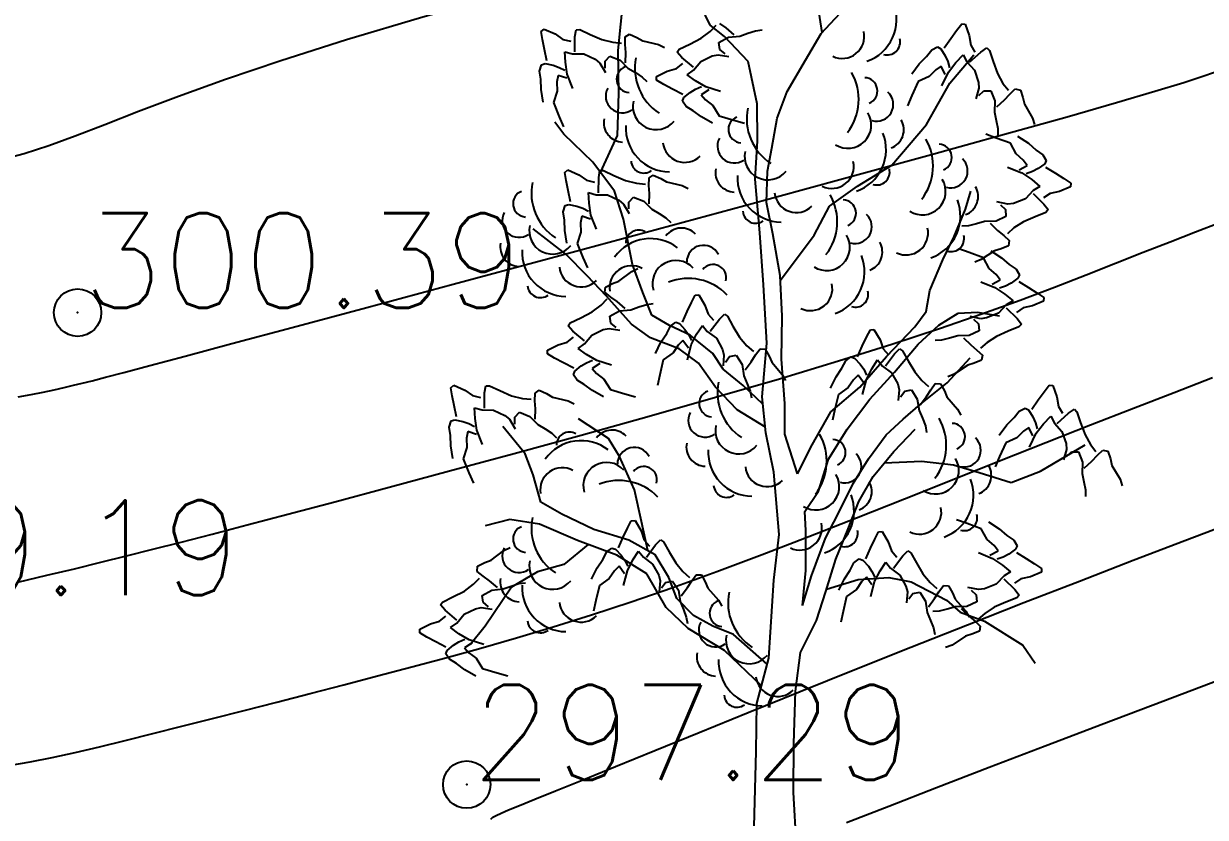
# Model space of a CAD drawing. Header units: millimetres. Extents: x 524954 to 526204, y 9523489 to 9524010.
# Drawn here: x 526040 to 526052.46, y 9523804.61 to 9523812.98 of the extents above; entities that cross this region are included whole.
import ezdxf

# ---------------------------------------------------------------- set-up
doc = ezdxf.new("R2010")
doc.units = ezdxf.units.MM
doc.header["$PDMODE"] = 32
doc.header["$PDSIZE"] = 0.5
doc.linetypes.add('ACAD_ISO12W100', pattern=[21, 12, -3, 0, -3, 0, -3])
for name, color, linetype in [('Arbre', 34, 'ACAD_ISO12W100'), ('CN_01_00', 3, 'Continuous'), ('CN_02_00', 4, 'Continuous'), ('CN_10_00', 1, 'Continuous'), ('TopoAlt', 3, 'Continuous'), ('TOPOJIS', 7, 'Continuous')]:
    doc.layers.add(name, color=color, linetype=linetype)
doc.styles.add('Simplex 1.0', font='Simplex.shx', dxfattribs={"width": 0.99, "height": 1})

# ---------------------------------------------------------------- blocks, each defined once
blk = doc.blocks.new('TCPOINT M')
at = {"color": 0}
blk.add_point((0, 0), dxfattribs=at)
at = {"layer": 'TopoAlt', "style": 'Simplex 1.0', "width": 0.99}
blk.add_attdef('ALT', (0.15, 0.15), '', height=1, dxfattribs=at)
blk = doc.blocks.new('v088')
at = {"linetype": 'Continuous'}
for p, q in [((0.345, 10.122), (0.269, 10.614)), ((-1.806, 9.931), (-1.749, 10.491)), ((-0.835, 10.2), (-0.991, 10.52)), ((0.336, 10.112), (0.634, 10.429)), ((-0.683, 10.078), (-0.835, 10.2)), ((0.168, 9.829), (0.336, 10.112)), ((-0.435, 9.816), (-0.683, 10.078)), ((-1.797, 9.483), (-1.806, 9.931)), ((1.69, 9.587), (1.945, 9.885)), ((-0.339, 9.37), (-0.435, 9.816)), ((-0.025, 9.501), (0.168, 9.829)), ((-1.812, 9.035), (-1.797, 9.483)), ((-0.131, 9.219), (-0.025, 9.501)), ((1.444, 9.153), (1.69, 9.587)), ((-0.337, 8.979), (-0.339, 9.37)), ((-0.186, 8.901), (-0.131, 9.219)), ((-2.378, 9.048), (-2.474, 9.177)), ((1.08, 8.722), (1.444, 9.153)), ((-2.074, 8.756), (-2.378, 9.048)), ((-1.992, 8.647), (-1.812, 9.035)), ((-0.36, 8.574), (-0.337, 8.979)), ((-0.231, 8.658), (-0.186, 8.901)), ((-1.843, 8.45), (-2.074, 8.756)), ((0.718, 8.503), (1.08, 8.722)), ((-0.243, 8.328), (-0.231, 8.658)), ((-0.311, 8.009), (-0.36, 8.574)), ((0.424, 8.292), (0.718, 8.503)), ((-1.75, 8.153), (-1.843, 8.45)), ((1.855, 8.26), (1.913, 8.447)), ((-0.174, 8), (-0.243, 8.328)), ((0.262, 7.984), (0.424, 8.292)), ((1.736, 7.971), (1.855, 8.26)), ((-1.653, 7.676), (-1.75, 8.153)), ((-2.358, 7.786), (-2.7, 8.052)), ((-0.274, 7.463), (-0.311, 8.009)), ((-0.096, 7.56), (-0.174, 8)), ((-0.093, 7.509), (0.262, 7.984)), ((1.617, 7.726), (1.736, 7.971)), ((-2.129, 7.554), (-2.358, 7.786)), ((1.481, 7.4), (1.617, 7.726)), ((-1.547, 7.38), (-1.653, 7.676)), ((-1.932, 7.347), (-2.129, 7.554)), ((-0.075, 7.131), (-0.096, 7.56)), ((-1.449, 7.14), (-1.547, 7.38)), ((-0.237, 6.848), (-0.274, 7.463)), ((1.442, 7.181), (1.481, 7.4)), ((-1.665, 7.048), (-1.932, 7.347)), ((-1.266, 7.031), (-1.449, 7.14)), ((-0.084, 6.677), (-0.075, 7.131)), ((1.321, 7.017), (1.442, 7.181)), ((1.575, 7.035), (1.778, 7.163)), ((1.778, 7.163), (1.983, 7.174)), ((1.983, 7.174), (2.214, 7.135)), ((-1.463, 6.903), (-1.665, 7.048)), ((-1.047, 6.93), (-1.266, 7.031)), ((1.023, 6.706), (1.321, 7.017)), ((1.356, 6.837), (1.575, 7.035)), ((-1.162, 6.785), (-1.463, 6.903)), ((-0.806, 6.736), (-1.047, 6.93)), ((-0.96, 6.634), (-1.162, 6.785)), ((-0.697, 6.571), (-0.806, 6.736)), ((-0.287, 6.281), (-0.237, 6.848)), ((1.107, 6.54), (1.356, 6.837)), ((-0.78, 6.382), (-0.96, 6.634)), ((-0.049, 6.211), (-0.084, 6.677)), ((0.743, 6.383), (1.023, 6.706)), ((1.663, 6.427), (1.906, 6.693)), ((-0.488, 6.401), (-0.697, 6.571)), ((0.846, 6.255), (1.107, 6.54)), ((-0.551, 6.145), (-0.78, 6.382)), ((-0.279, 6.204), (-0.488, 6.401)), ((0.438, 6.122), (0.743, 6.383)), ((1.381, 6.204), (1.663, 6.427)), ((-0.248, 5.902), (-0.287, 6.281)), ((0.61, 5.939), (0.846, 6.255)), ((-0.254, 5.961), (-0.551, 6.145)), ((-0.049, 5.888), (-0.049, 6.211)), ((0.24, 5.776), (0.438, 6.122)), ((1.198, 6.044), (1.381, 6.204)), ((-1.907, 5.843), (-2.222, 6.048)), ((1.021, 5.879), (1.198, 6.044)), ((-2.787, 5.681), (-3.023, 5.969)), ((-0.165, 5.487), (-0.248, 5.902)), ((0.085, 5.468), (-0.049, 5.888)), ((0.411, 5.624), (0.61, 5.939)), ((0.834, 5.626), (1.021, 5.879)), ((1.1, 5.706), (1.325, 5.941)), ((-1.791, 5.652), (-1.907, 5.843)), ((0.085, 5.468), (0.24, 5.776)), ((2.646, 5.496), (3.119, 5.774)), ((-2.701, 5.459), (-2.787, 5.681)), ((-1.635, 5.301), (-1.791, 5.652)), ((0.306, 5.286), (0.411, 5.624)), ((0.671, 5.368), (0.834, 5.626)), ((0.881, 5.441), (1.1, 5.706)), ((-0.107, 4.829), (-0.165, 5.487)), ((1.001, 5.586), (1.394, 5.601)), ((1.394, 5.601), (1.731, 5.564)), ((1.731, 5.564), (2, 5.483)), ((2, 5.483), (2.338, 5.378)), ((2.338, 5.378), (2.646, 5.496)), ((-2.621, 5.169), (-2.701, 5.459)), ((0.51, 5.041), (0.671, 5.368)), ((0.731, 5.176), (0.881, 5.441)), ((-1.559, 4.967), (-1.635, 5.301)), ((0.161, 5.071), (0.306, 5.286)), ((-2.4, 5.043), (-2.621, 5.169)), ((0.619, 4.888), (0.731, 5.176)), ((-2.946, 4.988), (-3.206, 4.92)), ((-2.634, 4.938), (-2.946, 4.988)), ((-2.061, 4.882), (-2.4, 5.043)), ((0.172, 4.872), (0.161, 5.071)), ((0.379, 4.79), (0.51, 5.041)), ((-2.233, 4.766), (-2.634, 4.938)), ((-1.692, 4.771), (-2.061, 4.882)), ((-1.492, 4.659), (-1.559, 4.967)), ((0.174, 4.45), (0.172, 4.872)), ((0.489, 4.568), (0.619, 4.888)), ((-1.819, 4.613), (-2.233, 4.766)), ((-1.415, 4.615), (-1.692, 4.771)), ((-0.166, 4.349), (-0.107, 4.829)), ((0.231, 4.395), (0.379, 4.79)), ((-2.123, 4.725), (-2.377, 4.514)), ((-1.504, 4.415), (-1.819, 4.613)), ((-1.273, 4.376), (-1.415, 4.615)), ((-2.377, 4.514), (-2.655, 4.434)), ((0.384, 4.23), (0.489, 4.568)), ((-2.655, 4.434), (-2.931, 4.273)), ((-1.298, 4.058), (-1.504, 4.415)), ((-1.188, 4.154), (-1.273, 4.376)), ((0.138, 4.082), (0.174, 4.45)), ((0.138, 4.082), (0.231, 4.395)), ((0.724, 4.355), (1.047, 4.375)), ((1.047, 4.375), (1.284, 4.33)), ((-2.931, 4.273), (-3.209, 3.863)), ((-0.217, 3.527), (-0.166, 4.349)), ((0.391, 4.253), (0.724, 4.355)), ((1.284, 4.33), (1.655, 4.138)), ((-1.01, 3.977), (-1.188, 4.154)), ((0.285, 3.923), (0.384, 4.23)), ((1.655, 4.138), (1.8, 4.011)), ((-1.069, 3.839), (-1.298, 4.058)), ((1.8, 4.011), (2.057, 3.917)), ((-3.209, 3.863), (-3.367, 3.667)), ((-0.808, 3.863), (-1.01, 3.977)), ((-0.589, 3.774), (-0.808, 3.863)), ((0.118, 3.584), (0.285, 3.923)), ((2.057, 3.917), (2.461, 3.664)), ((-0.685, 3.605), (-1.069, 3.839)), ((-0.234, 3.461), (-0.589, 3.774)), ((2.461, 3.664), (2.589, 3.474)), ((-0.294, 3.234), (-0.685, 3.605)), ((-0.344, 3.046), (-0.217, 3.527)), ((0.064, 3.179), (0.118, 3.584)), ((0.045, 2.625), (0.064, 3.179)), ((-0.352, 2.542), (-0.344, 3.046)), ((0.043, 2.109), (0.045, 2.625)), ((-0.373, 1.752), (-0.352, 2.542)), ((0.102, 1.053), (0.043, 2.109))]:
    blk.add_line(p, q, dxfattribs=at)
at = {"color": 3, "linetype": 'Continuous'}
for p, q in [((-0.666, 10.169), (-0.735, 10.218)), ((-2.616, 10.132), (-2.587, 10.158)), ((-2.603, 10.046), (-2.616, 10.132)), ((-2.587, 10.158), (-2.471, 10.107)), ((-2.471, 10.107), (-2.388, 10.049)), ((-2.261, 10.077), (-2.249, 10.151)), ((-2.249, 10.151), (-2.211, 10.152)), ((-2.211, 10.152), (-2.101, 10.101)), ((-2.101, 10.101), (-1.977, 10.047)), ((-1.73, 10.074), (-1.685, 10.105)), ((-1.685, 10.105), (-1.608, 10.069)), ((-0.931, 10.06), (-0.836, 10.131)), ((-0.836, 10.131), (-0.771, 10.198)), ((-0.583, 10.098), (-0.666, 10.169)), ((-0.523, 10.083), (-0.438, 10.113)), ((-0.438, 10.113), (-0.356, 10.14)), ((-0.356, 10.14), (-0.287, 10.149)), ((1.7, 10.058), (1.762, 10.142)), ((1.762, 10.142), (1.816, 10.212)), ((1.816, 10.212), (1.854, 10.208)), ((1.854, 10.208), (1.896, 10.089)), ((-2.583, 9.943), (-2.603, 10.046)), ((-2.388, 10.049), (-2.306, 10.03)), ((-2.264, 9.917), (-2.261, 10.077)), ((-1.977, 10.047), (-1.862, 10.018)), ((-1.862, 10.018), (-1.769, 10.01)), ((-1.731, 9.995), (-1.73, 10.074)), ((-1.725, 9.911), (-1.731, 9.995)), ((-1.608, 10.069), (-1.547, 10.033)), ((-1.547, 10.033), (-1.382, 9.994)), ((-1.382, 9.994), (-1.316, 9.963)), ((-1.161, 9.945), (-1.051, 9.998)), ((-1.051, 9.998), (-0.931, 10.06)), ((-0.743, 10.015), (-0.642, 10.071)), ((-0.734, 9.943), (-0.743, 10.015)), ((-0.642, 10.071), (-0.523, 10.083)), ((1.5, 9.939), (1.562, 9.969)), ((1.562, 9.969), (1.596, 9.95)), ((1.631, 9.958), (1.7, 10.058)), ((1.896, 10.089), (1.912, 9.989)), ((1.912, 9.989), (1.954, 9.915)), ((-2.558, 9.824), (-2.583, 9.943)), ((-2.368, 9.919), (-2.288, 9.897)), ((-2.362, 9.808), (-2.368, 9.919)), ((-2.288, 9.897), (-2.168, 9.895)), ((-2.168, 9.895), (-2.047, 9.839)), ((-1.943, 9.82), (-1.893, 9.873)), ((-1.893, 9.873), (-1.786, 9.83)), ((-1.728, 9.802), (-1.725, 9.911)), ((-1.184, 9.915), (-1.161, 9.945)), ((-1.134, 9.859), (-1.184, 9.915)), ((-1.012, 9.755), (-1.134, 9.859)), ((-0.934, 9.816), (-0.814, 9.874)), ((-0.814, 9.874), (-0.753, 9.886)), ((-0.753, 9.886), (-0.639, 9.87)), ((-0.677, 9.896), (-0.734, 9.943)), ((1.369, 9.792), (1.446, 9.869)), ((1.446, 9.869), (1.5, 9.939)), ((1.596, 9.95), (1.643, 9.877)), ((1.643, 9.877), (1.669, 9.815)), ((1.754, 9.804), (1.831, 9.885)), ((1.831, 9.885), (1.869, 9.812)), ((1.9, 9.808), (2.019, 9.915)), ((2.019, 9.915), (2.081, 9.958)), ((2.081, 9.958), (2.108, 9.931)), ((2.108, 9.931), (2.146, 9.815)), ((-2.634, 9.715), (-2.614, 9.781)), ((-2.614, 9.781), (-2.576, 9.793)), ((-2.576, 9.793), (-2.492, 9.777)), ((-2.492, 9.777), (-2.428, 9.754)), ((-2.428, 9.754), (-2.368, 9.723)), ((-2.342, 9.683), (-2.362, 9.808)), ((-2.047, 9.839), (-2, 9.799)), ((-2, 9.799), (-1.94, 9.7)), ((-1.944, 9.746), (-1.943, 9.82)), ((-1.786, 9.83), (-1.702, 9.745)), ((-1.702, 9.745), (-1.624, 9.699)), ((-1.289, 9.715), (-1.192, 9.743)), ((-1.192, 9.743), (-1.125, 9.794)), ((-1.079, 9.676), (-1.011, 9.724)), ((-1.011, 9.724), (-0.934, 9.816)), ((1.289, 9.685), (1.369, 9.792)), ((1.542, 9.727), (1.473, 9.658)), ((1.6, 9.765), (1.542, 9.727)), ((1.643, 9.677), (1.6, 9.765)), ((1.669, 9.815), (1.689, 9.75)), ((1.677, 9.704), (1.754, 9.804)), ((1.869, 9.812), (1.95, 9.723)), ((1.95, 9.723), (1.993, 9.596)), ((2.146, 9.815), (2.193, 9.689)), ((-2.621, 9.629), (-2.634, 9.715)), ((-2.617, 9.52), (-2.621, 9.629)), ((-2.439, 9.669), (-2.451, 9.601)), ((-2.451, 9.601), (-2.448, 9.503)), ((-2.346, 9.639), (-2.439, 9.669)), ((-2.283, 9.532), (-2.342, 9.683)), ((-1.624, 9.699), (-1.552, 9.652)), ((-1.552, 9.652), (-1.502, 9.604)), ((-1.402, 9.657), (-1.289, 9.715)), ((-1.401, 9.619), (-1.402, 9.657)), ((-1.325, 9.574), (-1.401, 9.619)), ((-0.989, 9.611), (-1.079, 9.676)), ((-0.88, 9.547), (-0.989, 9.611)), ((1.358, 9.604), (1.292, 9.458)), ((1.473, 9.658), (1.358, 9.604)), ((1.608, 9.558), (1.677, 9.704)), ((1.993, 9.596), (1.996, 9.535)), ((2.193, 9.689), (2.25, 9.585)), ((-2.595, 9.387), (-2.617, 9.52)), ((-2.448, 9.503), (-2.488, 9.382)), ((-1.233, 9.524), (-1.325, 9.574)), ((-1.125, 9.469), (-1.233, 9.524)), ((-1.113, 9.435), (-1.047, 9.49)), ((-1.047, 9.49), (-0.989, 9.525)), ((-0.989, 9.525), (-0.927, 9.553)), ((-0.848, 9.516), (-0.931, 9.463)), ((-0.726, 9.498), (-0.88, 9.547)), ((1.996, 9.535), (1.966, 9.423)), ((1.996, 9.458), (2.05, 9.508)), ((2.05, 9.508), (2.123, 9.508)), ((2.123, 9.508), (2.166, 9.4)), ((2.25, 9.585), (2.308, 9.512)), ((2.266, 9.412), (2.323, 9.473)), ((2.323, 9.473), (2.381, 9.527)), ((2.381, 9.527), (2.435, 9.515)), ((2.435, 9.515), (2.462, 9.435)), ((-2.488, 9.382), (-2.427, 9.234)), ((-1.128, 9.398), (-1.113, 9.435)), ((-1.089, 9.341), (-1.128, 9.398)), ((-0.931, 9.463), (-0.885, 9.411)), ((-0.885, 9.411), (-0.807, 9.351)), ((-0.807, 9.351), (-0.739, 9.244)), ((1.292, 9.458), (1.246, 9.35)), ((2.166, 9.4), (2.162, 9.281)), ((2.185, 9.338), (2.266, 9.412)), ((2.462, 9.435), (2.477, 9.365)), ((2.477, 9.365), (2.562, 9.219)), ((-2.427, 9.234), (-2.38, 9.127)), ((-1.014, 9.297), (-1.089, 9.341)), ((-0.927, 9.231), (-1.014, 9.297)), ((-0.81, 9.165), (-0.927, 9.231)), ((-0.739, 9.244), (-0.586, 9.198)), ((2.162, 9.281), (2.181, 9.192)), ((2.562, 9.219), (2.585, 9.15)), ((-0.586, 9.198), (-0.473, 9.166)), ((2.181, 9.192), (2.196, 9.108)), ((2.196, 9.108), (2.196, 9.038)), ((2.18, 9.009), (2.07, 9.048)), ((2.33, 8.953), (2.18, 9.009)), ((2.406, 9.027), (2.519, 8.953)), ((2.391, 8.841), (2.33, 8.953)), ((2.519, 8.953), (2.601, 8.881)), ((2.601, 8.881), (2.673, 8.832)), ((2.465, 8.776), (2.391, 8.841)), ((2.421, 8.673), (2.507, 8.721)), ((2.507, 8.721), (2.465, 8.776)), ((2.691, 8.737), (2.621, 8.686)), ((2.673, 8.832), (2.708, 8.773)), ((2.708, 8.773), (2.691, 8.737)), ((-2.366, 8.647), (-2.337, 8.672)), ((-2.353, 8.56), (-2.366, 8.647)), ((-2.337, 8.672), (-2.221, 8.621)), ((-2.221, 8.621), (-2.138, 8.563)), ((-2.011, 8.592), (-1.999, 8.665)), ((-1.999, 8.665), (-1.961, 8.666)), ((-1.961, 8.666), (-1.851, 8.615)), ((-1.851, 8.615), (-1.727, 8.562)), ((-1.48, 8.588), (-1.435, 8.619)), ((-1.435, 8.619), (-1.357, 8.583)), ((2.3, 8.701), (2.45, 8.641)), ((2.45, 8.641), (2.555, 8.57)), ((2.561, 8.655), (2.497, 8.632)), ((2.621, 8.686), (2.561, 8.655)), ((2.701, 8.703), (2.805, 8.64)), ((2.805, 8.64), (2.893, 8.584)), ((-2.333, 8.457), (-2.353, 8.56)), ((-2.138, 8.563), (-2.056, 8.544)), ((-2.014, 8.431), (-2.011, 8.592)), ((-1.727, 8.562), (-1.612, 8.532)), ((-1.612, 8.532), (-1.519, 8.524)), ((-1.481, 8.509), (-1.48, 8.588)), ((-1.475, 8.425), (-1.481, 8.509)), ((-1.357, 8.583), (-1.297, 8.547)), ((-1.297, 8.547), (-1.132, 8.508)), ((-1.132, 8.508), (-1.066, 8.477)), ((2.555, 8.57), (2.64, 8.498)), ((2.64, 8.498), (2.57, 8.455)), ((2.964, 8.496), (2.848, 8.446)), ((2.893, 8.584), (2.966, 8.534)), ((2.966, 8.534), (2.964, 8.496)), ((-2.308, 8.338), (-2.333, 8.457)), ((-2.118, 8.433), (-2.038, 8.411)), ((-2.112, 8.322), (-2.118, 8.433)), ((-2.038, 8.411), (-1.918, 8.409)), ((-1.918, 8.409), (-1.797, 8.353)), ((-1.797, 8.353), (-1.75, 8.313)), ((-1.693, 8.334), (-1.643, 8.387)), ((-1.643, 8.387), (-1.536, 8.344)), ((-1.478, 8.316), (-1.475, 8.425)), ((2.487, 8.369), (2.362, 8.319)), ((2.57, 8.455), (2.487, 8.369)), ((2.568, 8.425), (2.683, 8.312)), ((2.749, 8.424), (2.679, 8.378)), ((2.848, 8.446), (2.749, 8.424)), ((-2.384, 8.23), (-2.364, 8.296)), ((-2.371, 8.143), (-2.384, 8.23)), ((-2.364, 8.296), (-2.326, 8.308)), ((-2.326, 8.308), (-2.242, 8.291)), ((-2.242, 8.291), (-2.178, 8.268)), ((-2.178, 8.268), (-2.118, 8.237)), ((-2.092, 8.197), (-2.112, 8.322)), ((-1.75, 8.313), (-1.69, 8.215)), ((-1.694, 8.261), (-1.693, 8.334)), ((-1.536, 8.344), (-1.452, 8.259)), ((-1.452, 8.259), (-1.374, 8.213)), ((2.301, 8.311), (2.188, 8.335)), ((2.225, 8.306), (2.278, 8.256)), ((2.278, 8.256), (2.282, 8.183)), ((2.362, 8.319), (2.301, 8.311)), ((2.704, 8.225), (2.591, 8.179)), ((2.683, 8.312), (2.729, 8.254)), ((2.729, 8.254), (2.704, 8.225)), ((-2.367, 8.034), (-2.371, 8.143)), ((-2.189, 8.184), (-2.201, 8.115)), ((-2.201, 8.115), (-2.198, 8.017)), ((-2.096, 8.154), (-2.189, 8.184)), ((-2.033, 8.047), (-2.092, 8.197)), ((-1.374, 8.213), (-1.302, 8.166)), ((-1.302, 8.166), (-1.252, 8.118)), ((1.971, 8.105), (1.888, 8.085)), ((2.058, 8.13), (1.971, 8.105)), ((2.178, 8.134), (2.058, 8.13)), ((2.117, 8.111), (2.195, 8.035)), ((2.282, 8.183), (2.178, 8.134)), ((2.467, 8.125), (2.367, 8.061)), ((2.591, 8.179), (2.467, 8.125)), ((-2.345, 7.902), (-2.367, 8.034)), ((-2.198, 8.017), (-2.238, 7.897)), ((1.888, 8.085), (1.819, 8.08)), ((2.195, 8.035), (2.261, 7.981)), ((2.261, 7.981), (2.318, 7.927)), ((2.367, 8.061), (2.298, 7.999)), ((-2.238, 7.897), (-2.177, 7.749)), ((2.31, 7.872), (2.231, 7.841)), ((2.318, 7.927), (2.31, 7.872)), ((-2.177, 7.749), (-2.13, 7.641)), ((1.896, 7.802), (1.786, 7.841)), ((2.046, 7.746), (1.896, 7.802)), ((2.022, 7.727), (1.955, 7.7)), ((2.163, 7.821), (2.022, 7.727)), ((2.107, 7.634), (2.046, 7.746)), ((2.123, 7.82), (2.235, 7.746)), ((2.231, 7.841), (2.163, 7.821)), ((2.235, 7.746), (2.317, 7.675)), ((-1.797, 7.5), (-1.663, 7.603)), ((-1.663, 7.603), (-1.598, 7.634)), ((2.181, 7.57), (2.107, 7.634)), ((2.317, 7.675), (2.389, 7.625)), ((2.389, 7.625), (2.424, 7.566)), ((-1.94, 7.438), (-1.864, 7.475)), ((-1.864, 7.475), (-1.797, 7.5)), ((2.016, 7.494), (2.166, 7.434)), ((2.137, 7.467), (2.223, 7.514)), ((2.223, 7.514), (2.181, 7.57)), ((2.337, 7.479), (2.277, 7.448)), ((2.407, 7.53), (2.337, 7.479)), ((2.424, 7.566), (2.407, 7.53)), ((2.417, 7.496), (2.521, 7.433)), ((-1.945, 7.383), (-1.94, 7.438)), ((-1.884, 7.333), (-1.945, 7.383)), ((-1.034, 7.275), (-0.994, 7.353)), ((-0.994, 7.353), (-0.955, 7.356)), ((-0.955, 7.356), (-0.891, 7.247)), ((2.166, 7.434), (2.271, 7.363)), ((2.277, 7.448), (2.213, 7.425)), ((2.271, 7.363), (2.357, 7.292)), ((2.521, 7.433), (2.609, 7.377)), ((2.609, 7.377), (2.682, 7.328)), ((-2.081, 7.175), (-1.985, 7.246)), ((-1.985, 7.246), (-1.92, 7.313)), ((-1.815, 7.284), (-1.884, 7.333)), ((-1.732, 7.213), (-1.815, 7.284)), ((-1.672, 7.198), (-1.587, 7.228)), ((-1.587, 7.228), (-1.505, 7.255)), ((-1.505, 7.255), (-1.436, 7.264)), ((-1.078, 7.18), (-1.034, 7.275)), ((-0.891, 7.247), (-0.858, 7.151)), ((2.286, 7.249), (2.203, 7.162)), ((2.357, 7.292), (2.286, 7.249)), ((2.564, 7.239), (2.465, 7.218)), ((2.68, 7.289), (2.564, 7.239)), ((2.682, 7.328), (2.68, 7.289)), ((-2.31, 7.06), (-2.2, 7.113)), ((-2.2, 7.113), (-2.081, 7.175)), ((-1.892, 7.13), (-1.791, 7.186)), ((-1.883, 7.058), (-1.892, 7.13)), ((-1.791, 7.186), (-1.672, 7.198)), ((-1.128, 7.069), (-1.078, 7.18)), ((-0.858, 7.151), (-0.802, 7.088)), ((-0.738, 7.1), (-0.686, 7.153)), ((-0.686, 7.153), (-0.654, 7.131)), ((-0.654, 7.131), (-0.595, 7.025)), ((2.018, 7.104), (1.904, 7.128)), ((2.079, 7.112), (2.018, 7.104)), ((2.203, 7.162), (2.079, 7.112)), ((2.284, 7.218), (2.399, 7.105)), ((2.465, 7.218), (2.395, 7.171)), ((2.399, 7.105), (2.445, 7.047)), ((-2.333, 7.03), (-2.31, 7.06)), ((-2.283, 6.974), (-2.333, 7.03)), ((-2.083, 6.931), (-1.963, 6.989)), ((-1.963, 6.989), (-1.902, 7.001)), ((-1.902, 7.001), (-1.788, 6.985)), ((-1.826, 7.011), (-1.883, 7.058)), ((-1.293, 6.947), (-1.253, 7.025)), ((-1.253, 7.025), (-1.198, 7.067)), ((-1.198, 7.067), (-1.16, 7.055)), ((-1.16, 7.055), (-1.101, 6.992)), ((-1.101, 6.992), (-1.063, 6.936)), ((-0.978, 6.941), (-0.918, 7.034)), ((-0.918, 7.034), (-0.866, 6.97)), ((-0.835, 6.972), (-0.738, 7.1)), ((-0.595, 7.025), (-0.526, 6.909)), ((0.813, 6.909), (0.853, 6.987)), ((0.853, 6.987), (0.891, 6.991)), ((0.891, 6.991), (0.955, 6.881)), ((1.941, 7.1), (1.994, 7.049)), ((1.994, 7.049), (1.999, 6.976)), ((2.42, 7.018), (2.307, 6.972)), ((2.445, 7.047), (2.42, 7.018)), ((-2.439, 6.83), (-2.342, 6.858)), ((-2.342, 6.858), (-2.275, 6.909)), ((-2.161, 6.87), (-2.283, 6.974)), ((-2.161, 6.839), (-2.083, 6.931)), ((-1.413, 6.737), (-1.354, 6.857)), ((-1.354, 6.857), (-1.293, 6.947)), ((-1.122, 6.874), (-1.172, 6.826)), ((-1.064, 6.795), (-1.122, 6.874)), ((-1.063, 6.936), (-1.032, 6.875)), ((-1.035, 6.828), (-0.978, 6.941)), ((-0.866, 6.97), (-0.77, 6.898)), ((-0.77, 6.898), (-0.705, 6.781)), ((-0.526, 6.909), (-0.45, 6.818)), ((0.768, 6.815), (0.813, 6.909)), ((0.955, 6.881), (0.989, 6.786)), ((1.604, 6.878), (1.535, 6.874)), ((1.688, 6.899), (1.604, 6.878)), ((1.775, 6.923), (1.688, 6.899)), ((1.894, 6.927), (1.775, 6.923)), ((1.834, 6.904), (1.912, 6.828)), ((1.999, 6.976), (1.894, 6.927)), ((2.084, 6.854), (2.014, 6.792)), ((2.184, 6.918), (2.084, 6.854)), ((2.307, 6.972), (2.184, 6.918)), ((-2.551, 6.772), (-2.439, 6.83)), ((-2.55, 6.734), (-2.551, 6.772)), ((-2.475, 6.689), (-2.55, 6.734)), ((-2.228, 6.791), (-2.161, 6.839)), ((-2.138, 6.726), (-2.228, 6.791)), ((-1.227, 6.745), (-1.33, 6.67)), ((-1.172, 6.826), (-1.227, 6.745)), ((-1.076, 6.671), (-1.035, 6.828)), ((-0.705, 6.781), (-0.69, 6.721)), ((-0.45, 6.818), (-0.379, 6.757)), ((-0.357, 6.722), (-0.31, 6.785)), ((-0.31, 6.785), (-0.255, 6.784)), ((-0.255, 6.784), (-0.214, 6.71)), ((0.719, 6.703), (0.768, 6.815)), ((0.989, 6.786), (1.044, 6.722)), ((1.011, 6.606), (1.108, 6.734)), ((1.108, 6.734), (1.161, 6.787)), ((1.161, 6.787), (1.192, 6.766)), ((1.192, 6.766), (1.252, 6.66)), ((1.912, 6.828), (1.977, 6.774)), ((1.977, 6.774), (2.034, 6.72)), ((-2.383, 6.639), (-2.475, 6.689)), ((-2.274, 6.584), (-2.383, 6.639)), ((-2.262, 6.55), (-2.196, 6.606)), ((-2.196, 6.606), (-2.138, 6.64)), ((-2.029, 6.662), (-2.138, 6.726)), ((-2.138, 6.64), (-2.076, 6.668)), ((-1.998, 6.632), (-2.08, 6.578)), ((-1.875, 6.613), (-2.029, 6.662)), ((-1.33, 6.67), (-1.367, 6.514)), ((-0.69, 6.721), (-0.699, 6.606)), ((-0.675, 6.646), (-0.632, 6.705)), ((-0.632, 6.705), (-0.56, 6.719)), ((-0.56, 6.719), (-0.498, 6.621)), ((-0.498, 6.621), (-0.48, 6.503)), ((-0.468, 6.564), (-0.402, 6.651)), ((-0.402, 6.651), (-0.357, 6.722)), ((-0.214, 6.71), (-0.186, 6.645)), ((-0.186, 6.645), (-0.075, 6.517)), ((0.554, 6.582), (0.594, 6.66)), ((0.594, 6.66), (0.649, 6.702)), ((0.649, 6.702), (0.686, 6.689)), ((0.686, 6.689), (0.745, 6.626)), ((0.745, 6.626), (0.783, 6.571)), ((0.868, 6.575), (0.929, 6.669)), ((0.929, 6.669), (0.98, 6.604)), ((0.98, 6.604), (1.076, 6.532)), ((1.252, 6.66), (1.321, 6.544)), ((1.879, 6.614), (1.738, 6.52)), ((1.947, 6.634), (1.879, 6.614)), ((2.026, 6.666), (1.947, 6.634)), ((2.034, 6.72), (2.026, 6.666)), ((-2.277, 6.513), (-2.262, 6.55)), ((-2.238, 6.456), (-2.277, 6.513)), ((-2.08, 6.578), (-2.034, 6.526)), ((-2.034, 6.526), (-1.957, 6.466)), ((-1.367, 6.514), (-1.392, 6.4)), ((-0.48, 6.503), (-0.444, 6.419)), ((-0.075, 6.517), (-0.04, 6.453)), ((0.433, 6.371), (0.493, 6.492)), ((0.493, 6.492), (0.554, 6.582)), ((0.724, 6.509), (0.675, 6.46)), ((0.782, 6.43), (0.724, 6.509)), ((0.783, 6.571), (0.814, 6.51)), ((0.811, 6.463), (0.868, 6.575)), ((1.076, 6.532), (1.141, 6.416)), ((1.321, 6.544), (1.397, 6.452)), ((1.738, 6.52), (1.671, 6.493)), ((-3.568, 6.377), (-3.539, 6.402)), ((-3.555, 6.29), (-3.568, 6.377)), ((-3.539, 6.402), (-3.423, 6.351)), ((-3.213, 6.322), (-3.201, 6.396)), ((-3.201, 6.396), (-3.163, 6.397)), ((-3.163, 6.397), (-3.053, 6.346)), ((-2.163, 6.412), (-2.238, 6.456)), ((-2.076, 6.346), (-2.163, 6.412)), ((-1.957, 6.466), (-1.888, 6.359)), ((-1.888, 6.359), (-1.735, 6.313)), ((-0.444, 6.419), (-0.414, 6.339)), ((0.62, 6.379), (0.516, 6.305)), ((0.675, 6.46), (0.62, 6.379)), ((0.771, 6.306), (0.811, 6.463)), ((1.141, 6.416), (1.157, 6.356)), ((1.157, 6.356), (1.147, 6.241)), ((1.397, 6.452), (1.467, 6.391)), ((1.444, 6.285), (1.489, 6.356)), ((1.489, 6.356), (1.536, 6.42)), ((1.536, 6.42), (1.591, 6.419)), ((1.591, 6.419), (1.633, 6.344)), ((2.685, 6.334), (2.739, 6.404)), ((2.739, 6.404), (2.777, 6.4)), ((2.777, 6.4), (2.82, 6.28)), ((-3.535, 6.188), (-3.555, 6.29)), ((-3.423, 6.351), (-3.34, 6.294)), ((-3.34, 6.294), (-3.258, 6.275)), ((-3.216, 6.161), (-3.213, 6.322)), ((-3.053, 6.346), (-2.929, 6.292)), ((-2.929, 6.292), (-2.814, 6.263)), ((-2.814, 6.263), (-2.721, 6.255)), ((-2.683, 6.24), (-2.682, 6.318)), ((-2.677, 6.155), (-2.683, 6.24)), ((-2.682, 6.318), (-2.637, 6.35)), ((-2.637, 6.35), (-2.56, 6.314)), ((-2.56, 6.314), (-2.499, 6.278)), ((-2.499, 6.278), (-2.334, 6.239)), ((-2.334, 6.239), (-2.268, 6.208)), ((-1.959, 6.28), (-2.076, 6.346)), ((-1.735, 6.313), (-1.622, 6.281)), ((-0.414, 6.339), (-0.401, 6.271)), ((0.516, 6.305), (0.479, 6.149)), ((1.171, 6.28), (1.215, 6.339)), ((1.215, 6.339), (1.286, 6.353)), ((1.286, 6.353), (1.348, 6.255)), ((1.348, 6.255), (1.367, 6.137)), ((1.378, 6.198), (1.444, 6.285)), ((1.633, 6.344), (1.661, 6.279)), ((1.661, 6.279), (1.771, 6.151)), ((2.554, 6.15), (2.623, 6.25)), ((2.623, 6.25), (2.685, 6.334)), ((2.82, 6.28), (2.835, 6.18)), ((-3.51, 6.069), (-3.535, 6.188)), ((-3.32, 6.164), (-3.24, 6.142)), ((-3.314, 6.053), (-3.32, 6.164)), ((-3.24, 6.142), (-3.121, 6.14)), ((-3.121, 6.14), (-2.999, 6.083)), ((-2.895, 6.065), (-2.845, 6.118)), ((-2.845, 6.118), (-2.738, 6.075)), ((-2.68, 6.046), (-2.677, 6.155)), ((0.479, 6.149), (0.454, 6.035)), ((1.367, 6.137), (1.402, 6.054)), ((1.771, 6.151), (1.807, 6.088)), ((2.37, 6.061), (2.423, 6.13)), ((2.423, 6.13), (2.485, 6.161)), ((2.485, 6.161), (2.52, 6.142)), ((2.52, 6.142), (2.566, 6.069)), ((2.823, 6), (2.943, 6.107)), ((2.835, 6.18), (2.877, 6.107)), ((2.943, 6.107), (3.004, 6.15)), ((3.004, 6.15), (3.031, 6.123)), ((3.031, 6.123), (3.07, 6.007)), ((-3.586, 5.96), (-3.566, 6.026)), ((-3.566, 6.026), (-3.528, 6.038)), ((-3.528, 6.038), (-3.444, 6.022)), ((-3.444, 6.022), (-3.38, 5.999)), ((-3.38, 5.999), (-3.32, 5.968)), ((-3.294, 5.928), (-3.314, 6.053)), ((-2.999, 6.083), (-2.952, 6.044)), ((-2.952, 6.044), (-2.892, 5.945)), ((-2.896, 5.991), (-2.895, 6.065)), ((-2.738, 6.075), (-2.654, 5.99)), ((-2.654, 5.99), (-2.576, 5.943)), ((1.402, 6.054), (1.433, 5.974)), ((2.212, 5.877), (2.293, 5.984)), ((2.293, 5.984), (2.37, 6.061)), ((2.566, 6.069), (2.593, 6.007)), ((2.593, 6.007), (2.612, 5.942)), ((2.6, 5.896), (2.677, 5.996)), ((2.677, 5.996), (2.754, 6.077)), ((2.754, 6.077), (2.793, 6.004)), ((2.793, 6.004), (2.873, 5.915)), ((3.07, 6.007), (3.116, 5.88)), ((-3.573, 5.874), (-3.586, 5.96)), ((-3.57, 5.765), (-3.573, 5.874)), ((-3.392, 5.914), (-3.403, 5.846)), ((-3.298, 5.884), (-3.392, 5.914)), ((-3.235, 5.777), (-3.294, 5.928)), ((-2.576, 5.943), (-2.504, 5.896)), ((-2.504, 5.896), (-2.454, 5.849)), ((1.433, 5.974), (1.446, 5.906)), ((2.466, 5.919), (2.396, 5.85)), ((2.523, 5.957), (2.466, 5.919)), ((2.566, 5.869), (2.523, 5.957)), ((2.531, 5.75), (2.6, 5.896)), ((2.873, 5.915), (2.916, 5.788)), ((3.116, 5.88), (3.173, 5.777)), ((-3.547, 5.632), (-3.57, 5.765)), ((-3.4, 5.748), (-3.44, 5.627)), ((-3.403, 5.846), (-3.4, 5.748)), ((2.281, 5.796), (2.216, 5.65)), ((2.396, 5.85), (2.281, 5.796)), ((2.916, 5.788), (2.92, 5.727)), ((3.173, 5.777), (3.231, 5.703)), ((-3.44, 5.627), (-3.379, 5.479)), ((2.216, 5.65), (2.169, 5.542)), ((2.92, 5.727), (2.889, 5.615)), ((2.92, 5.65), (2.973, 5.7)), ((2.973, 5.7), (3.047, 5.7)), ((3.047, 5.7), (3.089, 5.592)), ((3.189, 5.603), (3.247, 5.665)), ((3.247, 5.665), (3.304, 5.719)), ((3.304, 5.719), (3.358, 5.707)), ((3.358, 5.707), (3.385, 5.627)), ((3.385, 5.627), (3.4, 5.557)), ((3.089, 5.592), (3.085, 5.473)), ((3.108, 5.53), (3.189, 5.603)), ((3.4, 5.557), (3.485, 5.411)), ((-3.379, 5.479), (-3.332, 5.372)), ((3.085, 5.473), (3.104, 5.384)), ((3.104, 5.384), (3.12, 5.3)), ((3.485, 5.411), (3.508, 5.342)), ((3.12, 5.3), (3.12, 5.23)), ((1.872, 4.946), (1.762, 4.985)), ((-1.751, 4.8), (-1.707, 4.895)), ((-1.707, 4.895), (-1.667, 4.973)), ((-1.667, 4.973), (-1.628, 4.976)), ((-1.628, 4.976), (-1.564, 4.867)), ((-1.564, 4.867), (-1.531, 4.771)), ((0.939, 4.857), (0.978, 4.861)), ((0.978, 4.861), (1.042, 4.751)), ((2.022, 4.89), (1.872, 4.946)), ((2.083, 4.778), (2.022, 4.89)), ((2.099, 4.964), (2.211, 4.89)), ((2.211, 4.89), (2.293, 4.818)), ((-1.801, 4.689), (-1.751, 4.8)), ((-1.531, 4.771), (-1.475, 4.707)), ((-1.411, 4.72), (-1.359, 4.773)), ((-1.359, 4.773), (-1.327, 4.751)), ((-1.327, 4.751), (-1.268, 4.645)), ((0.855, 4.685), (0.899, 4.779)), ((0.899, 4.779), (0.939, 4.857)), ((1.042, 4.751), (1.075, 4.656)), ((2.157, 4.714), (2.083, 4.778)), ((2.293, 4.818), (2.365, 4.769)), ((2.365, 4.769), (2.4, 4.71)), ((-3.143, 4.557), (-3.01, 4.66)), ((-3.01, 4.66), (-2.944, 4.692)), ((-1.966, 4.567), (-1.926, 4.645)), ((-1.926, 4.645), (-1.871, 4.687)), ((-1.871, 4.687), (-1.833, 4.675)), ((-1.833, 4.675), (-1.774, 4.612)), ((-1.774, 4.612), (-1.736, 4.556)), ((-1.651, 4.561), (-1.591, 4.654)), ((-1.591, 4.654), (-1.539, 4.59)), ((-1.508, 4.592), (-1.411, 4.72)), ((-1.268, 4.645), (-1.199, 4.529)), ((0.805, 4.573), (0.855, 4.685)), ((1.075, 4.656), (1.131, 4.592)), ((1.195, 4.604), (1.247, 4.657)), ((1.247, 4.657), (1.279, 4.636)), ((1.279, 4.636), (1.338, 4.53)), ((1.992, 4.638), (2.142, 4.578)), ((2.113, 4.611), (2.199, 4.658)), ((2.199, 4.658), (2.157, 4.714)), ((2.313, 4.623), (2.253, 4.592)), ((2.383, 4.674), (2.313, 4.623)), ((2.4, 4.71), (2.383, 4.674)), ((2.393, 4.64), (2.497, 4.577)), ((-3.291, 4.441), (-3.287, 4.496)), ((-3.287, 4.496), (-3.21, 4.533)), ((-3.21, 4.533), (-3.143, 4.557)), ((-2.027, 4.477), (-1.966, 4.567)), ((-1.795, 4.494), (-1.845, 4.445)), ((-1.737, 4.415), (-1.795, 4.494)), ((-1.736, 4.556), (-1.705, 4.495)), ((-1.708, 4.448), (-1.651, 4.561)), ((-1.539, 4.59), (-1.443, 4.518)), ((-1.443, 4.518), (-1.378, 4.401)), ((-1.199, 4.529), (-1.123, 4.438)), ((0.64, 4.452), (0.68, 4.53)), ((0.68, 4.53), (0.735, 4.572)), ((0.735, 4.572), (0.773, 4.559)), ((0.773, 4.559), (0.832, 4.496)), ((0.832, 4.496), (0.87, 4.441)), ((0.955, 4.445), (1.015, 4.539)), ((1.015, 4.539), (1.067, 4.474)), ((1.098, 4.476), (1.195, 4.604)), ((1.338, 4.53), (1.407, 4.414)), ((2.142, 4.578), (2.247, 4.507)), ((2.253, 4.592), (2.189, 4.569)), ((2.247, 4.507), (2.332, 4.436)), ((2.497, 4.577), (2.585, 4.521)), ((2.585, 4.521), (2.658, 4.472)), ((-3.331, 4.304), (-3.266, 4.37)), ((-3.23, 4.39), (-3.291, 4.441)), ((-3.162, 4.341), (-3.23, 4.39)), ((-2.086, 4.357), (-2.027, 4.477)), ((-1.9, 4.365), (-2.003, 4.29)), ((-1.845, 4.445), (-1.9, 4.365)), ((-1.749, 4.291), (-1.708, 4.448)), ((-1.378, 4.401), (-1.363, 4.341)), ((-1.123, 4.438), (-1.052, 4.377)), ((-1.03, 4.342), (-0.984, 4.405)), ((-0.984, 4.405), (-0.928, 4.404)), ((-0.928, 4.404), (-0.887, 4.33)), ((0.52, 4.241), (0.579, 4.362)), ((0.579, 4.362), (0.64, 4.452)), ((0.811, 4.379), (0.761, 4.33)), ((0.869, 4.3), (0.811, 4.379)), ((0.87, 4.441), (0.901, 4.38)), ((0.898, 4.333), (0.955, 4.445)), ((1.067, 4.474), (1.163, 4.402)), ((1.163, 4.402), (1.228, 4.286)), ((1.407, 4.414), (1.483, 4.322)), ((2.262, 4.393), (2.179, 4.306)), ((2.26, 4.362), (2.375, 4.249)), ((2.332, 4.436), (2.262, 4.393)), ((2.441, 4.361), (2.371, 4.315)), ((2.54, 4.383), (2.441, 4.361)), ((2.656, 4.433), (2.54, 4.383)), ((2.658, 4.472), (2.656, 4.433)), ((-3.427, 4.233), (-3.331, 4.304)), ((-3.239, 4.188), (-3.137, 4.244)), ((-3.079, 4.271), (-3.162, 4.341)), ((-3.137, 4.244), (-3.019, 4.255)), ((-3.019, 4.255), (-2.933, 4.286)), ((-2.933, 4.286), (-2.851, 4.312)), ((-2.851, 4.312), (-2.783, 4.321)), ((-2.003, 4.29), (-2.04, 4.134)), ((-1.363, 4.341), (-1.372, 4.226)), ((-1.349, 4.266), (-1.305, 4.325)), ((-1.305, 4.325), (-1.233, 4.338)), ((-1.233, 4.338), (-1.171, 4.241)), ((-1.171, 4.241), (-1.153, 4.123)), ((-1.141, 4.184), (-1.075, 4.271)), ((-1.075, 4.271), (-1.03, 4.342)), ((-0.887, 4.33), (-0.859, 4.265)), ((-0.859, 4.265), (-0.748, 4.137)), ((0.706, 4.249), (0.603, 4.175)), ((0.761, 4.33), (0.706, 4.249)), ((0.857, 4.176), (0.898, 4.333)), ((1.228, 4.286), (1.243, 4.226)), ((1.483, 4.322), (1.554, 4.261)), ((1.576, 4.226), (1.623, 4.29)), ((1.623, 4.29), (1.678, 4.289)), ((1.678, 4.289), (1.719, 4.214)), ((1.994, 4.248), (1.88, 4.272)), ((1.917, 4.244), (1.97, 4.193)), ((2.055, 4.256), (1.994, 4.248)), ((2.179, 4.306), (2.055, 4.256)), ((2.375, 4.249), (2.421, 4.191)), ((-3.679, 4.087), (-3.656, 4.117)), ((-3.656, 4.117), (-3.547, 4.171)), ((-3.547, 4.171), (-3.427, 4.233)), ((-3.229, 4.115), (-3.239, 4.188)), ((-3.172, 4.068), (-3.229, 4.115)), ((-2.04, 4.134), (-2.065, 4.02)), ((-1.153, 4.123), (-1.118, 4.039)), ((-0.748, 4.137), (-0.713, 4.073)), ((0.603, 4.175), (0.566, 4.019)), ((1.243, 4.226), (1.234, 4.11)), ((1.258, 4.15), (1.301, 4.209)), ((1.301, 4.209), (1.373, 4.223)), ((1.373, 4.223), (1.435, 4.125)), ((1.435, 4.125), (1.453, 4.007)), ((1.465, 4.068), (1.531, 4.155)), ((1.531, 4.155), (1.576, 4.226)), ((1.719, 4.214), (1.747, 4.149)), ((1.747, 4.149), (1.858, 4.021)), ((1.975, 4.12), (1.87, 4.071)), ((1.97, 4.193), (1.975, 4.12)), ((2.283, 4.116), (2.16, 4.062)), ((2.396, 4.162), (2.283, 4.116)), ((2.421, 4.191), (2.396, 4.162)), ((-3.629, 4.032), (-3.679, 4.087)), ((-3.507, 3.927), (-3.629, 4.032)), ((-3.507, 3.896), (-3.43, 3.988)), ((-3.43, 3.988), (-3.309, 4.046)), ((-3.309, 4.046), (-3.249, 4.058)), ((-3.249, 4.058), (-3.134, 4.042)), ((-1.118, 4.039), (-1.087, 3.959)), ((0.566, 4.019), (0.541, 3.904)), ((1.453, 4.007), (1.488, 3.924)), ((1.58, 4.022), (1.511, 4.017)), ((1.664, 4.043), (1.58, 4.022)), ((1.751, 4.067), (1.664, 4.043)), ((1.87, 4.071), (1.751, 4.067)), ((1.81, 4.048), (1.888, 3.972)), ((1.858, 4.021), (1.893, 3.958)), ((2.059, 3.998), (1.99, 3.936)), ((2.16, 4.062), (2.059, 3.998)), ((-3.898, 3.83), (-3.785, 3.887)), ((-3.785, 3.887), (-3.688, 3.915)), ((-3.688, 3.915), (-3.621, 3.967)), ((-3.574, 3.849), (-3.507, 3.896)), ((-1.087, 3.959), (-1.074, 3.891)), ((1.488, 3.924), (1.519, 3.844)), ((1.888, 3.972), (1.953, 3.918)), ((1.953, 3.918), (2.01, 3.864)), ((2.01, 3.864), (2.002, 3.81)), ((-3.897, 3.791), (-3.898, 3.83)), ((-3.821, 3.747), (-3.897, 3.791)), ((-3.729, 3.697), (-3.821, 3.747)), ((-3.484, 3.783), (-3.574, 3.849)), ((-3.375, 3.72), (-3.484, 3.783)), ((1.519, 3.844), (1.532, 3.776)), ((1.855, 3.758), (1.714, 3.664)), ((1.923, 3.778), (1.855, 3.758)), ((2.002, 3.81), (1.923, 3.778)), ((-3.621, 3.641), (-3.729, 3.697)), ((-3.609, 3.608), (-3.542, 3.663)), ((-3.542, 3.663), (-3.485, 3.698)), ((-3.485, 3.698), (-3.422, 3.725)), ((-3.344, 3.689), (-3.426, 3.635)), ((-3.426, 3.635), (-3.38, 3.583)), ((-3.221, 3.67), (-3.375, 3.72)), ((1.714, 3.664), (1.647, 3.637)), ((-3.623, 3.571), (-3.609, 3.608)), ((-3.585, 3.514), (-3.623, 3.571)), ((-3.509, 3.469), (-3.585, 3.514)), ((-3.38, 3.583), (-3.303, 3.524)), ((-3.303, 3.524), (-3.234, 3.416)), ((-3.423, 3.403), (-3.509, 3.469)), ((-3.306, 3.337), (-3.423, 3.403)), ((-3.234, 3.416), (-3.081, 3.37)), ((-3.081, 3.37), (-2.968, 3.339))]:
    blk.add_line(p, q, dxfattribs=at)
for centre, major_axis, start_param, end_param in [((0.662, 10.258), (-0.33, 0.33), 2.69514, 4.302022), ((0.557, 10.08), (0.164, 0.164), 3.478918, 5.717341), ((1.031, 10.021), (0.0964, 0.0964), 3.62262, 5.745019), ((-1.063, 9.743), (0.4, 0.4), 2.158504, 3.344219), ((-1.682, 9.628), (-0.099, 0.099), -0.421529, 2.292047), ((0.165, 9.415), (0.4, 0.4), 4.836335, 6.022049), ((0.788, 9.505), (-0.099, 0.099), 2.746913, 5.46049), ((-1.76, 9.451), (-0.125, 0.125), 0.293965, 2.957824), ((0.918, 9.363), (0.125, 0.125), 3.651933, 6.315792), ((-1.405, 9.343), (0.174, 0.174), 2.133893, 4.816631), ((-0.504, 9.099), (0.099, 0.099), 1.149268, 3.862844), ((0.115, 9.214), (-0.4, 0.4), 0.587708, 1.773422), ((0.617, 9.147), (-0.174, 0.174), 1.793126, 4.475865), ((-1.753, 9.172), (-0.145, 0.145), 0.590553, 2.325666), ((-1.26, 9.119), (0.33, 0.33), 2.307735, 3.914618), ((1.001, 9.096), (-0.145, 0.145), 2.713295, 4.448408), ((-0.582, 8.923), (0.125, 0.125), 1.864761, 4.52862), ((0.552, 8.888), (-0.33, 0.33), 2.69514, 4.302022), ((0.949, 8.713), (-0.4, 0.4), 3.265538, 4.451253), ((-1.104, 8.984), (0.164, 0.164), 2.463212, 4.701636), ((-0.227, 8.814), (0.174, 0.174), 2.133893, 4.816631), ((1.572, 8.803), (0.099, 0.099), 4.31771, 7.031286), ((-1.534, 8.776), (0.0964, 0.0964), 2.435534, 4.557933), ((0.447, 8.71), (-0.164, 0.164), 1.908121, 4.146545), ((1.702, 8.661), (0.125, 0.125), 3.651933, 6.315792), ((-0.575, 8.644), (0.145, 0.145), 2.161349, 3.896462), ((-0.082, 8.59), (0.33, 0.33), 2.307735, 3.914618), ((0.921, 8.65), (0.0964, 0.0964), 3.62262, 5.745019), ((-2.155, 8.43), (0.4, 0.4), 2.158504, 3.344219), ((1.401, 8.445), (0.174, 0.174), 3.363922, 6.046661), ((1.785, 8.394), (-0.145, 0.145), 2.713295, 4.448408), ((-2.774, 8.316), (-0.099, 0.099), -0.421529, 2.292047), ((0.074, 8.455), (0.164, 0.164), 2.463212, 4.701636), ((-0.061, 8.127), (-0.4, 0.4), 3.265538, 4.451253), ((0.562, 8.217), (0.099, 0.099), 4.31771, 7.031286), ((1.336, 8.186), (-0.33, 0.33), 2.69514, 4.302022), ((-0.356, 8.247), (0.0964, 0.0964), 2.435534, 4.557933), ((-2.851, 8.139), (-0.125, 0.125), 0.293965, 2.957824), ((0.692, 8.074), (-0.125, 0.125), 2.081137, 4.744996), ((-2.497, 8.031), (0.174, 0.174), 2.133893, 4.816631), ((-1.589, 7.903), (0.0964, 0.0964), 0.254619, 2.377018), ((-1.138, 7.855), (-0.145, 0.145), 4.692823, 6.427936), ((0.391, 7.858), (0.174, 0.174), 3.363922, 6.046661), ((1.23, 8.008), (0.164, 0.164), 3.478918, 5.717341), ((1.705, 7.948), (-0.0964, 0.0964), 2.051824, 4.174223), ((-2.844, 7.86), (-0.145, 0.145), 0.590553, 2.325666), ((-1.464, 7.482), (0.33, 0.33), 0.12682, 1.733702), ((-0.906, 7.701), (0.125, 0.125), 5.967031, 8.63089), ((0.775, 7.808), (-0.145, 0.145), 2.713295, 4.448408), ((-2.352, 7.806), (0.33, 0.33), 2.307735, 3.914618), ((-1.198, 7.473), (-0.174, 0.174), 4.665366, 7.348105), ((0.326, 7.599), (0.33, 0.33), 4.265936, 5.872819), ((-2.195, 7.672), (0.164, 0.164), 2.463212, 4.701636), ((-1.664, 7.431), (-0.164, 0.164), -1.288499, 0.949924), ((-0.805, 7.536), (-0.099, 0.099), 3.680741, 6.394318), ((-1.066, 6.963), (-0.4, 0.4), 4.689978, 5.875693), ((-2.625, 7.463), (0.0964, 0.0964), 2.435534, 4.557933), ((0.221, 7.421), (0.164, 0.164), 3.478918, 5.717341), ((0.695, 7.362), (-0.0964, 0.0964), 2.051824, 4.174223), ((-0.193, 6.324), (-0.4, 0.4), 0.587708, 1.773422), ((-0.812, 6.21), (-0.099, 0.099), -0.421529, 2.292047), ((-0.89, 6.033), (0.125, 0.125), 1.864761, 4.52862), ((1.088, 5.771), (-0.4, 0.4), 3.265538, 4.451253), ((1.711, 5.861), (0.099, 0.099), 4.31771, 7.031286), ((-2.32, 5.773), (0.0964, 0.0964), 0.254619, 2.377018), ((-1.869, 5.725), (0.145, 0.145), 6.263619, 7.998733), ((-0.535, 5.925), (0.174, 0.174), 2.133893, 4.816631), ((-0.172, 5.602), (0.4, 0.4), 4.836335, 6.022049), ((-2.195, 5.352), (0.33, 0.33), 0.12682, 1.733702), ((-1.637, 5.571), (-0.125, 0.125), 4.396235, 7.060094), ((-0.882, 5.754), (-0.145, 0.145), 0.590553, 2.325666), ((0.452, 5.692), (0.099, 0.099), 4.31771, 7.031286), ((1.841, 5.718), (-0.125, 0.125), 2.081137, 4.744996), ((-1.928, 5.343), (0.174, 0.174), 6.236163, 8.918901), ((-0.39, 5.7), (0.33, 0.33), 2.307735, 3.914618), ((0.582, 5.55), (0.125, 0.125), 3.651933, 6.315792), ((1.54, 5.502), (0.174, 0.174), 3.363922, 6.046661), ((-2.395, 5.301), (-0.164, 0.164), -1.288499, 0.949924), ((-1.536, 5.406), (0.099, 0.099), 5.251538, 7.965114), ((-0.234, 5.566), (-0.164, 0.164), 0.892416, 3.130839), ((1.924, 5.452), (-0.145, 0.145), 2.713295, 4.448408), ((-1.797, 4.833), (0.4, 0.4), 6.260774, 7.446489), ((0.28, 5.334), (0.174, 0.174), 3.363922, 6.046661), ((0.664, 5.283), (-0.145, 0.145), 2.713295, 4.448408), ((1.475, 5.243), (0.33, 0.33), 4.265936, 5.872819), ((-0.663, 5.357), (0.0964, 0.0964), 2.435534, 4.557933), ((0.215, 5.075), (-0.33, 0.33), 2.69514, 4.302022), ((1.37, 5.065), (-0.164, 0.164), 1.908121, 4.146545), ((-2.155, 4.896), (-0.4, 0.4), 0.587708, 1.773422), ((1.844, 5.006), (-0.0964, 0.0964), 2.051824, 4.174223), ((-2.774, 4.781), (-0.099, 0.099), -0.421529, 2.292047), ((0.11, 4.897), (-0.164, 0.164), 1.908121, 4.146545), ((0.584, 4.837), (0.0964, 0.0964), 3.62262, 5.745019), ((-2.851, 4.605), (-0.125, 0.125), 0.293965, 2.957824), ((-2.497, 4.497), (0.174, 0.174), 2.133893, 4.816631), ((-2.844, 4.326), (-0.145, 0.145), 0.590553, 2.325666), ((-2.352, 4.272), (0.33, 0.33), 2.307735, 3.914618), ((-2.195, 4.138), (0.164, 0.164), 2.463212, 4.701636), ((-0.702, 3.998), (0.099, 0.099), 1.149268, 3.862844), ((-0.082, 4.112), (0.4, 0.4), 2.158504, 3.344219), ((-2.625, 3.929), (0.0964, 0.0964), 2.435534, 4.557933), ((-0.779, 3.821), (0.125, 0.125), 1.864761, 4.52862), ((-0.424, 3.713), (0.174, 0.174), 2.133893, 4.816631), ((-0.772, 3.542), (-0.145, 0.145), 0.590553, 2.325666), ((-0.28, 3.489), (0.33, 0.33), 2.307735, 3.914618), ((-0.123, 3.354), (0.164, 0.164), 2.463212, 4.701636), ((-0.553, 3.145), (0.0964, 0.0964), 2.435534, 4.557933)]:
    blk.add_ellipse(centre, major_axis=major_axis, ratio=1, start_param=start_param, end_param=end_param, dxfattribs=at)

msp = doc.modelspace()

# ---------------------------------------------------------------- linework, layer by layer
at = {"layer": 'CN_01_00', "flags": 128}
for points, elevation in [([(526039.749, 9523811.543), (526040.004, 9523811.61), (526040.264, 9523811.694), (526040.542, 9523811.796), (526040.853, 9523811.916), (526041.21, 9523812.055), (526041.629, 9523812.214), (526042.125, 9523812.392), (526042.711, 9523812.591), (526043.403, 9523812.81), (526044.207, 9523813.05), (526045.1, 9523813.304), (526046.051, 9523813.567), (526047.03, 9523813.832), (526048.005, 9523814.092), (526048.946, 9523814.34), (526049.821, 9523814.572), (526050.599, 9523814.779), (526051.26, 9523814.958), (526051.821, 9523815.114), (526052.307, 9523815.254), (526052.746, 9523815.388)], 301), ([(526039.937, 9523807.09), (526040.242, 9523807.163), (526040.536, 9523807.233), (526040.813, 9523807.301), (526041.084, 9523807.368), (526041.361, 9523807.437), (526041.657, 9523807.513), (526041.984, 9523807.597), (526042.355, 9523807.695), (526042.782, 9523807.807), (526043.279, 9523807.939), (526043.852, 9523808.092), (526044.489, 9523808.263), (526045.17, 9523808.448), (526045.877, 9523808.641), (526046.591, 9523808.84), (526047.293, 9523809.04), (526047.966, 9523809.236), (526048.59, 9523809.424), (526049.151, 9523809.6), (526049.652, 9523809.765), (526050.1, 9523809.92), (526050.503, 9523810.065), (526050.867, 9523810.201), (526051.2, 9523810.33), (526051.509, 9523810.452), (526051.801, 9523810.568), (526052.083, 9523810.679), (526052.353, 9523810.784), (526052.609, 9523810.883)], 299), ([(526044.922, 9523804.594), (526044.946, 9523804.612), (526044.979, 9523804.632), (526045.031, 9523804.656), (526045.11, 9523804.69), (526045.226, 9523804.737), (526045.388, 9523804.803), (526045.604, 9523804.89), (526045.885, 9523805.004), (526046.237, 9523805.147), (526046.652, 9523805.316), (526047.121, 9523805.507), (526047.636, 9523805.716), (526048.185, 9523805.938), (526048.76, 9523806.17), (526049.351, 9523806.406), (526049.948, 9523806.642), (526050.543, 9523806.875), (526051.128, 9523807.103), (526051.695, 9523807.321), (526052.238, 9523807.529), (526052.75, 9523807.724)], 297)]:
    msp.add_lwpolyline(points, dxfattribs=dict(at, elevation=elevation))
at = {"layer": 'CN_02_00', "flags": 128}
for points, elevation in [([(526039.843, 9523805.159), (526040.066, 9523805.196), (526040.298, 9523805.241), (526040.541, 9523805.295), (526040.797, 9523805.356), (526041.069, 9523805.423), (526041.36, 9523805.495), (526041.667, 9523805.572), (526041.989, 9523805.654), (526042.323, 9523805.739), (526042.666, 9523805.827), (526043.017, 9523805.917), (526043.372, 9523806.009), (526043.73, 9523806.103), (526044.089, 9523806.197), (526044.45, 9523806.294), (526044.817, 9523806.396), (526045.193, 9523806.503), (526045.581, 9523806.619), (526045.983, 9523806.745), (526046.403, 9523806.883), (526046.842, 9523807.035), (526047.304, 9523807.203), (526047.783, 9523807.383), (526048.277, 9523807.572), (526048.778, 9523807.769), (526049.284, 9523807.969), (526049.788, 9523808.171), (526050.286, 9523808.37), (526050.773, 9523808.563), (526051.245, 9523808.749), (526051.697, 9523808.926), (526052.127, 9523809.092), (526052.532, 9523809.247)], 298), ([(526048.672, 9523804.556), (526049.12, 9523804.731), (526049.621, 9523804.926), (526050.175, 9523805.139), (526050.768, 9523805.366), (526051.384, 9523805.6), (526052.007, 9523805.836), (526052.619, 9523806.068)], 296)]:
    msp.add_lwpolyline(points, dxfattribs=dict(at, elevation=elevation))
at = {"layer": 'CN_10_00', "elevation": 300, "flags": 128}
msp.add_lwpolyline([(526039.942, 9523809.044), (526040.078, 9523809.069), (526040.204, 9523809.094), (526040.32, 9523809.119), (526040.427, 9523809.143), (526040.524, 9523809.167), (526040.616, 9523809.189), (526040.721, 9523809.215), (526040.86, 9523809.251), (526041.056, 9523809.302), (526041.329, 9523809.375), (526041.701, 9523809.474), (526042.193, 9523809.606), (526042.828, 9523809.776), (526043.616, 9523809.987), (526044.527, 9523810.232), (526045.522, 9523810.499), (526046.56, 9523810.78), (526047.6, 9523811.061), (526048.604, 9523811.334), (526049.529, 9523811.588), (526050.338, 9523811.812), (526050.998, 9523811.998), (526051.52, 9523812.148), (526051.923, 9523812.267), (526052.227, 9523812.36), (526052.45, 9523812.433), (526052.611, 9523812.489)], dxfattribs=at)

# ---------------------------------------------------------------- block references
at = {"layer": 'Arbre'}
msp.add_blockref('v088', (526048.071, 9523802.764), dxfattribs=at)
at = {"layer": 'TOPOJIS'}
ref = msp.add_blockref('TCPOINT M', (526040.567, 9523809.932, 300.39), dxfattribs=at)
ref.add_attrib('ALT', '300.39', (526040.617, 9523809.982, 300.39), dxfattribs={"layer": 'TopoAlt', "height": 1, "style": 'Simplex 1.0', "width": 0.99})
ref = msp.add_blockref('TCPOINT M', (526037.584, 9523806.905, 299.19), dxfattribs=at)
ref.add_attrib('ALT', '299.19', (526037.634, 9523806.955, 299.19), dxfattribs={"layer": 'TopoAlt', "height": 1, "style": 'Simplex 1.0', "width": 0.99})
ref = msp.add_blockref('TCPOINT M', (526044.669, 9523804.957, 297.29), dxfattribs=at)
ref.add_attrib('ALT', '297.29', (526044.719, 9523805.007, 297.29), dxfattribs={"layer": 'TopoAlt', "height": 1, "style": 'Simplex 1.0', "width": 0.99})

doc.saveas('drawing.dxf')
